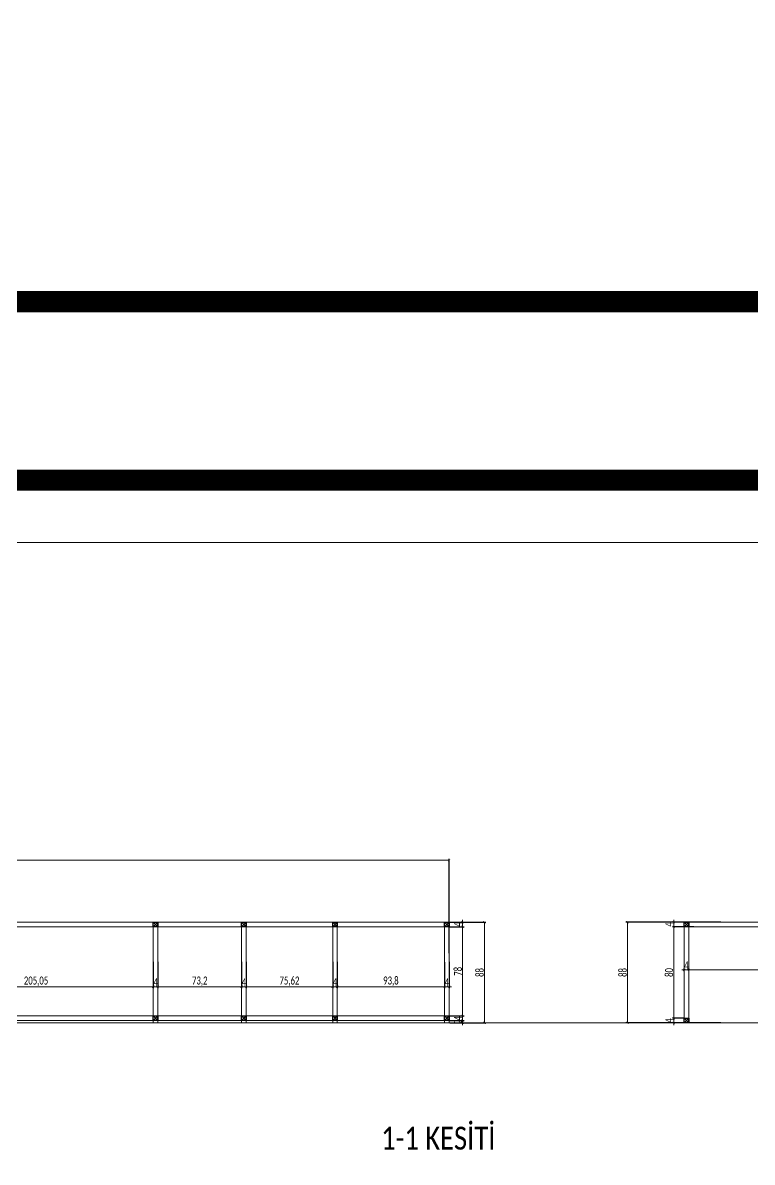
# Model space of a CAD drawing. Header units: millimetres. Extents: x 254888 to 263239, y -110593 to -105042.
# Drawn here: x 261407 to 262045, y -109627 to -108631 of the extents above; entities that cross this region are included whole.
import ezdxf

# ---------------------------------------------------------------- set-up
doc = ezdxf.new("R2010")
doc.units = ezdxf.units.MM
doc.header["$PDMODE"] = 2
doc.layers.get('0').update_dxf_attribs({"lineweight": 20})
for name, color, linetype, lineweight in [('demir-1', 103, 'Continuous', 20), ('KP', 167, 'Continuous', 30), ('makineekipman', 156, 'Continuous', 20), ('ölçü', 251, 'Continuous', 5)]:
    doc.layers.add(name, color=color, linetype=linetype, lineweight=lineweight)
doc.layers.add('yazı', color=11, linetype='Continuous')
doc.styles.add('text2', font='calibri.ttf', dxfattribs={"width": 0.8})
doc.styles.add('Ölçü50', font='calibri.ttf', dxfattribs={"width": 0.7})
doc.dimstyles.new('ölçü10', dxfattribs={"dimtxt": 7, "dimasz": 2, "dimexe": 1.25, "dimexo": 0.625, "dimgap": 0.5, "dimtad": 1, "dimzin": 9, "dimtxsty": 'Ölçü50', "dimblk": 'ARCHTICK', "dimcen": 2, "dimclrd": 256, "dimclre": 256, "dimclrt": 1, "dimazin": 2, "dimtfac": 1, "dimtix": 1, "dimtmove": 0, "dimatfit": 3, "dimldrblk": 'ARCHTICK', "dimfxl": 1, "dimlwd": -1, "dimarcsym": 0})

# ---------------------------------------------------------------- blocks, each defined once
blk = doc.blocks.new('fdg')
at = {"layer": 'KP'}
blk.add_lwpolyline([(249315.5, -96506), (249319.5, -96506), (249319.5, -96510), (249315.5, -96510), (249315.5, -96506), (249319.5, -96510), (249319.5, -96506), (249315.5, -96510)], dxfattribs=at)
blk = doc.blocks.new('_ArchTick')
at = {"color": 0, "linetype": 'ByBlock', "const_width": 0.15}
blk.add_lwpolyline([(-0.5, -0.5), (0.5, 0.5)], dxfattribs=at)
blk = doc.blocks.new('*D84')
at = {"layer": 'DEFPOINTS', "color": 0, "transparency": 16777216}
for p in [(261316.22, -109451.05), (261521.27, -109451.05), (261521.27, -109473.6)]:
    blk.add_point(p, dxfattribs=at)
at = {"layer": 'ölçü', "lineweight": -2, "transparency": 16777216}
for p, q in [((261316.22, -109451.68), (261316.22, -109474.85)), ((261521.27, -109451.68), (261521.27, -109474.85))]:
    blk.add_line(p, q, dxfattribs=at)
at = {"layer": 'ölçü', "transparency": 16777216}
blk.add_line((261316.22, -109473.6), (261521.27, -109473.6), dxfattribs=at)
at = {"layer": 'ölçü', "transparency": 16777216, "xscale": 2, "yscale": 2, "zscale": 2, "rotation": 180}
blk.add_blockref('_ArchTick', (261316.22, -109473.6), dxfattribs=at)
at = {"layer": 'ölçü', "transparency": 16777216, "xscale": 2, "yscale": 2, "zscale": 2}
blk.add_blockref('_ArchTick', (261521.27, -109473.6), dxfattribs=at)
at = {"layer": 'ölçü', "color": 1, "transparency": 16777216, "insert": (261418.75, -109468.78), "char_height": 7, "attachment_point": 5, "style": 'Ölçü50'}
blk.add_mtext('205,05', dxfattribs=at)
blk = doc.blocks.new('*D85')
at = {"layer": 'DEFPOINTS', "color": 0, "transparency": 16777216}
for p in [(261521.27, -109451.05), (261525.27, -109451.05), (261525.27, -109473.6)]:
    blk.add_point(p, dxfattribs=at)
at = {"layer": 'ölçü', "lineweight": -2, "transparency": 16777216}
for p, q in [((261521.27, -109451.68), (261521.27, -109474.85)), ((261525.27, -109451.68), (261525.27, -109474.85))]:
    blk.add_line(p, q, dxfattribs=at)
at = {"layer": 'ölçü', "transparency": 16777216}
for p, q in [((261521.27, -109473.6), (261519.27, -109473.6)), ((261521.27, -109473.6), (261525.27, -109473.6)), ((261525.27, -109473.6), (261527.27, -109473.6))]:
    blk.add_line(p, q, dxfattribs=at)
at = {"layer": 'ölçü', "transparency": 16777216, "xscale": 2, "yscale": 2, "zscale": 2}
blk.add_blockref('_ArchTick', (261521.27, -109473.6), dxfattribs=at)
at = {"layer": 'ölçü', "transparency": 16777216, "xscale": 2, "yscale": 2, "zscale": 2, "rotation": 180}
blk.add_blockref('_ArchTick', (261525.27, -109473.6), dxfattribs=at)
at = {"layer": 'ölçü', "color": 1, "transparency": 16777216, "insert": (261523.27, -109469.58), "char_height": 7, "attachment_point": 5, "style": 'Ölçü50'}
blk.add_mtext('4', dxfattribs=at)
blk = doc.blocks.new('*D86')
at = {"layer": 'DEFPOINTS', "color": 0, "transparency": 16777216}
for p in [(261525.27, -109451.05), (261598.48, -109451.05), (261598.48, -109473.6)]:
    blk.add_point(p, dxfattribs=at)
at = {"layer": 'ölçü', "lineweight": -2, "transparency": 16777216}
for p, q in [((261525.27, -109451.68), (261525.27, -109474.85)), ((261598.48, -109451.68), (261598.48, -109474.85))]:
    blk.add_line(p, q, dxfattribs=at)
at = {"layer": 'ölçü', "transparency": 16777216}
blk.add_line((261525.27, -109473.6), (261598.48, -109473.6), dxfattribs=at)
at = {"layer": 'ölçü', "transparency": 16777216, "xscale": 2, "yscale": 2, "zscale": 2, "rotation": 180}
blk.add_blockref('_ArchTick', (261525.27, -109473.6), dxfattribs=at)
at = {"layer": 'ölçü', "transparency": 16777216, "xscale": 2, "yscale": 2, "zscale": 2}
blk.add_blockref('_ArchTick', (261598.48, -109473.6), dxfattribs=at)
at = {"layer": 'ölçü', "color": 1, "transparency": 16777216, "insert": (261561.87, -109468.78), "char_height": 7, "attachment_point": 5, "style": 'Ölçü50'}
blk.add_mtext('73,2', dxfattribs=at)
blk = doc.blocks.new('*D87')
at = {"layer": 'DEFPOINTS', "color": 0, "transparency": 16777216}
for p in [(261598.48, -109451.05), (261602.48, -109451.05), (261602.48, -109473.6)]:
    blk.add_point(p, dxfattribs=at)
at = {"layer": 'ölçü', "lineweight": -2, "transparency": 16777216}
for p, q in [((261598.48, -109451.68), (261598.48, -109474.85)), ((261602.48, -109451.68), (261602.48, -109474.85))]:
    blk.add_line(p, q, dxfattribs=at)
at = {"layer": 'ölçü', "transparency": 16777216}
for p, q in [((261598.48, -109473.6), (261596.48, -109473.6)), ((261598.48, -109473.6), (261602.48, -109473.6)), ((261602.48, -109473.6), (261604.48, -109473.6))]:
    blk.add_line(p, q, dxfattribs=at)
at = {"layer": 'ölçü', "transparency": 16777216, "xscale": 2, "yscale": 2, "zscale": 2}
blk.add_blockref('_ArchTick', (261598.48, -109473.6), dxfattribs=at)
at = {"layer": 'ölçü', "transparency": 16777216, "xscale": 2, "yscale": 2, "zscale": 2, "rotation": 180}
blk.add_blockref('_ArchTick', (261602.48, -109473.6), dxfattribs=at)
at = {"layer": 'ölçü', "color": 1, "transparency": 16777216, "insert": (261600.48, -109469.58), "char_height": 7, "attachment_point": 5, "style": 'Ölçü50'}
blk.add_mtext('4', dxfattribs=at)
blk = doc.blocks.new('*D88')
at = {"layer": 'DEFPOINTS', "color": 0, "transparency": 16777216}
for p in [(261602.48, -109451.05), (261678.1, -109451.05), (261678.1, -109473.6)]:
    blk.add_point(p, dxfattribs=at)
at = {"layer": 'ölçü', "lineweight": -2, "transparency": 16777216}
for p, q in [((261602.48, -109451.68), (261602.48, -109474.85)), ((261678.1, -109451.68), (261678.1, -109474.85))]:
    blk.add_line(p, q, dxfattribs=at)
at = {"layer": 'ölçü', "transparency": 16777216}
blk.add_line((261602.48, -109473.6), (261678.1, -109473.6), dxfattribs=at)
at = {"layer": 'ölçü', "transparency": 16777216, "xscale": 2, "yscale": 2, "zscale": 2, "rotation": 180}
blk.add_blockref('_ArchTick', (261602.48, -109473.6), dxfattribs=at)
at = {"layer": 'ölçü', "transparency": 16777216, "xscale": 2, "yscale": 2, "zscale": 2}
blk.add_blockref('_ArchTick', (261678.1, -109473.6), dxfattribs=at)
at = {"layer": 'ölçü', "color": 1, "transparency": 16777216, "insert": (261640.29, -109468.78), "char_height": 7, "attachment_point": 5, "style": 'Ölçü50'}
blk.add_mtext('75,62', dxfattribs=at)
blk = doc.blocks.new('*D89')
at = {"layer": 'DEFPOINTS', "color": 0, "transparency": 16777216}
for p in [(261678.1, -109451.05), (261682.1, -109451.05), (261682.1, -109473.6)]:
    blk.add_point(p, dxfattribs=at)
at = {"layer": 'ölçü', "lineweight": -2, "transparency": 16777216}
for p, q in [((261678.1, -109451.68), (261678.1, -109474.85)), ((261682.1, -109451.68), (261682.1, -109474.85))]:
    blk.add_line(p, q, dxfattribs=at)
at = {"layer": 'ölçü', "transparency": 16777216}
for p, q in [((261678.1, -109473.6), (261676.1, -109473.6)), ((261678.1, -109473.6), (261682.1, -109473.6)), ((261682.1, -109473.6), (261684.1, -109473.6))]:
    blk.add_line(p, q, dxfattribs=at)
at = {"layer": 'ölçü', "transparency": 16777216, "xscale": 2, "yscale": 2, "zscale": 2}
blk.add_blockref('_ArchTick', (261678.1, -109473.6), dxfattribs=at)
at = {"layer": 'ölçü', "transparency": 16777216, "xscale": 2, "yscale": 2, "zscale": 2, "rotation": 180}
blk.add_blockref('_ArchTick', (261682.1, -109473.6), dxfattribs=at)
at = {"layer": 'ölçü', "color": 1, "transparency": 16777216, "insert": (261680.1, -109469.58), "char_height": 7, "attachment_point": 5, "style": 'Ölçü50'}
blk.add_mtext('4', dxfattribs=at)
blk = doc.blocks.new('*D90')
at = {"layer": 'DEFPOINTS', "color": 0, "transparency": 16777216}
for p in [(261682.1, -109451.05), (261775.89, -109451.42), (261775.89, -109473.6)]:
    blk.add_point(p, dxfattribs=at)
at = {"layer": 'ölçü', "lineweight": -2, "transparency": 16777216}
for p, q in [((261682.1, -109451.68), (261682.1, -109474.85)), ((261775.89, -109452.05), (261775.89, -109474.85))]:
    blk.add_line(p, q, dxfattribs=at)
at = {"layer": 'ölçü', "transparency": 16777216}
blk.add_line((261682.1, -109473.6), (261775.89, -109473.6), dxfattribs=at)
at = {"layer": 'ölçü', "transparency": 16777216, "xscale": 2, "yscale": 2, "zscale": 2, "rotation": 180}
blk.add_blockref('_ArchTick', (261682.1, -109473.6), dxfattribs=at)
at = {"layer": 'ölçü', "transparency": 16777216, "xscale": 2, "yscale": 2, "zscale": 2}
blk.add_blockref('_ArchTick', (261775.89, -109473.6), dxfattribs=at)
at = {"layer": 'ölçü', "color": 1, "transparency": 16777216, "insert": (261728.99, -109468.78), "char_height": 7, "attachment_point": 5, "style": 'Ölçü50'}
blk.add_mtext('93,8', dxfattribs=at)
blk = doc.blocks.new('*D91')
at = {"layer": 'DEFPOINTS', "color": 0, "transparency": 16777216}
for p in [(261775.89, -109451.42), (261779.89, -109451.05), (261779.89, -109473.6)]:
    blk.add_point(p, dxfattribs=at)
at = {"layer": 'ölçü', "lineweight": -2, "transparency": 16777216}
for p, q in [((261775.89, -109452.05), (261775.89, -109474.85)), ((261779.89, -109451.68), (261779.89, -109474.85))]:
    blk.add_line(p, q, dxfattribs=at)
at = {"layer": 'ölçü', "transparency": 16777216}
for p, q in [((261775.89, -109473.6), (261773.89, -109473.6)), ((261775.89, -109473.6), (261779.89, -109473.6)), ((261779.89, -109473.6), (261781.89, -109473.6))]:
    blk.add_line(p, q, dxfattribs=at)
at = {"layer": 'ölçü', "transparency": 16777216, "xscale": 2, "yscale": 2, "zscale": 2}
blk.add_blockref('_ArchTick', (261775.89, -109473.6), dxfattribs=at)
at = {"layer": 'ölçü', "transparency": 16777216, "xscale": 2, "yscale": 2, "zscale": 2, "rotation": 180}
blk.add_blockref('_ArchTick', (261779.89, -109473.6), dxfattribs=at)
at = {"layer": 'ölçü', "color": 1, "transparency": 16777216, "insert": (261777.89, -109469.58), "char_height": 7, "attachment_point": 5, "style": 'Ölçü50'}
blk.add_mtext('4', dxfattribs=at)
blk = doc.blocks.new('*D92')
at = {"layer": 'DEFPOINTS', "color": 0, "transparency": 16777216}
for p in [(261779.71, -109417.03), (261779.71, -109421.03), (261791.7, -109421.03)]:
    blk.add_point(p, dxfattribs=at)
at = {"layer": 'ölçü', "lineweight": -2, "transparency": 16777216}
for p, q in [((261780.33, -109417.03), (261792.95, -109417.03)), ((261780.33, -109421.03), (261792.95, -109421.03))]:
    blk.add_line(p, q, dxfattribs=at)
at = {"layer": 'ölçü', "transparency": 16777216}
for p, q in [((261791.7, -109417.03), (261791.7, -109415.03)), ((261791.7, -109417.03), (261791.7, -109421.03)), ((261791.7, -109421.03), (261791.7, -109423.03))]:
    blk.add_line(p, q, dxfattribs=at)
at = {"layer": 'ölçü', "transparency": 16777216, "xscale": 2, "yscale": 2, "zscale": 2}
for p, rotation in [((261791.7, -109417.03), 270), ((261791.7, -109421.03), 90)]:
    blk.add_blockref('_ArchTick', p, dxfattribs=dict(at, rotation=rotation))
at = {"layer": 'ölçü', "color": 1, "transparency": 16777216, "insert": (261787.69, -109419.03), "char_height": 7, "attachment_point": 5, "rotation": 90, "style": 'Ölçü50'}
blk.add_mtext('4', dxfattribs=at)
blk = doc.blocks.new('*D93')
at = {"layer": 'DEFPOINTS', "color": 0, "transparency": 16777216}
for p in [(261779.71, -109421.03), (261779.89, -109499.03), (261791.7, -109499.03)]:
    blk.add_point(p, dxfattribs=at)
at = {"layer": 'ölçü', "lineweight": -2, "transparency": 16777216}
for p, q in [((261780.33, -109421.03), (261792.95, -109421.03)), ((261780.52, -109499.03), (261792.95, -109499.03))]:
    blk.add_line(p, q, dxfattribs=at)
at = {"layer": 'ölçü', "transparency": 16777216}
blk.add_line((261791.7, -109421.03), (261791.7, -109499.03), dxfattribs=at)
at = {"layer": 'ölçü', "transparency": 16777216, "xscale": 2, "yscale": 2, "zscale": 2}
for p, rotation in [((261791.7, -109421.03), 90), ((261791.7, -109499.03), 270)]:
    blk.add_blockref('_ArchTick', p, dxfattribs=dict(at, rotation=rotation))
at = {"layer": 'ölçü', "color": 1, "transparency": 16777216, "insert": (261787.62, -109460.03), "char_height": 7, "attachment_point": 5, "rotation": 90, "style": 'Ölçü50'}
blk.add_mtext('78', dxfattribs=at)
blk = doc.blocks.new('*D94')
at = {"layer": 'DEFPOINTS', "color": 0, "transparency": 16777216}
for p in [(261779.89, -109499.03), (261779.89, -109503.03), (261791.7, -109503.03)]:
    blk.add_point(p, dxfattribs=at)
at = {"layer": 'ölçü', "transparency": 16777216}
for p, q in [((261791.7, -109499.03), (261791.7, -109497.03)), ((261791.7, -109499.03), (261791.7, -109503.03)), ((261791.7, -109503.03), (261791.7, -109505.03))]:
    blk.add_line(p, q, dxfattribs=at)
at = {"layer": 'ölçü', "lineweight": -2, "transparency": 16777216}
for p, q in [((261780.52, -109499.03), (261792.95, -109499.03)), ((261780.52, -109503.03), (261792.95, -109503.03))]:
    blk.add_line(p, q, dxfattribs=at)
at = {"layer": 'ölçü', "transparency": 16777216, "xscale": 2, "yscale": 2, "zscale": 2}
for p, rotation in [((261791.7, -109499.03), 270), ((261791.7, -109503.03), 90)]:
    blk.add_blockref('_ArchTick', p, dxfattribs=dict(at, rotation=rotation))
at = {"layer": 'ölçü', "color": 1, "transparency": 16777216, "insert": (261787.69, -109501.03), "char_height": 7, "attachment_point": 5, "rotation": 90, "style": 'Ölçü50'}
blk.add_mtext('4', dxfattribs=at)
blk = doc.blocks.new('*D95')
at = {"layer": 'DEFPOINTS', "color": 0, "transparency": 16777216}
for p in [(261779.89, -109503.03), (261779.89, -109505.03), (261791.7, -109505.03)]:
    blk.add_point(p, dxfattribs=at)
at = {"layer": 'ölçü', "lineweight": -2, "transparency": 16777216}
for p, q in [((261780.52, -109503.03), (261792.95, -109503.03)), ((261780.52, -109505.03), (261792.95, -109505.03))]:
    blk.add_line(p, q, dxfattribs=at)
at = {"layer": 'ölçü', "transparency": 16777216}
for p, q in [((261791.7, -109503.03), (261791.7, -109501.03)), ((261791.7, -109503.03), (261791.7, -109505.03)), ((261791.7, -109505.03), (261791.7, -109507.03))]:
    blk.add_line(p, q, dxfattribs=at)
at = {"layer": 'ölçü', "transparency": 16777216, "xscale": 2, "yscale": 2, "zscale": 2}
for p, rotation in [((261791.7, -109503.03), 270), ((261791.7, -109505.03), 90)]:
    blk.add_blockref('_ArchTick', p, dxfattribs=dict(at, rotation=rotation))
at = {"layer": 'ölçü', "color": 1, "transparency": 16777216, "insert": (261787.67, -109504.03), "char_height": 7, "attachment_point": 5, "rotation": 90, "style": 'Ölçü50'}
blk.add_mtext('2', dxfattribs=at)
blk = doc.blocks.new('*D101')
at = {"layer": 'DEFPOINTS', "color": 0, "transparency": 16777216}
for p in [(261783.56, -109417.03), (261782.33, -109505.03), (261810.72, -109505.03)]:
    blk.add_point(p, dxfattribs=at)
at = {"layer": 'ölçü', "lineweight": -2, "transparency": 16777216}
for p, q in [((261784.18, -109417.03), (261811.97, -109417.03)), ((261782.95, -109505.03), (261811.97, -109505.03))]:
    blk.add_line(p, q, dxfattribs=at)
at = {"layer": 'ölçü', "transparency": 16777216}
blk.add_line((261810.72, -109417.03), (261810.72, -109505.03), dxfattribs=at)
at = {"layer": 'ölçü', "transparency": 16777216, "xscale": 2, "yscale": 2, "zscale": 2}
for p, rotation in [((261810.72, -109417.03), 90), ((261810.72, -109505.03), 270)]:
    blk.add_blockref('_ArchTick', p, dxfattribs=dict(at, rotation=rotation))
at = {"layer": 'ölçü', "color": 1, "transparency": 16777216, "insert": (261806.64, -109461.03), "char_height": 7, "attachment_point": 5, "rotation": 90, "style": 'Ölçü50'}
blk.add_mtext('88', dxfattribs=at)
blk = doc.blocks.new('*D115')
at = {"layer": 'DEFPOINTS', "color": 0, "transparency": 16777216}
for p in [(261779.89, -109362.87), (261779.89, -109444.75), (260714.02, -109462.01)]:
    blk.add_point(p, dxfattribs=at)
at = {"layer": 'ölçü', "lineweight": -2, "transparency": 16777216}
for p, q in [((260714.02, -109461.38), (260714.02, -109361.62)), ((261779.89, -109444.12), (261779.89, -109361.62))]:
    blk.add_line(p, q, dxfattribs=at)
at = {"layer": 'ölçü', "transparency": 16777216}
blk.add_line((260714.02, -109362.87), (261779.89, -109362.87), dxfattribs=at)
at = {"layer": 'ölçü', "transparency": 16777216, "xscale": 2, "yscale": 2, "zscale": 2, "rotation": 180}
blk.add_blockref('_ArchTick', (260714.02, -109362.87), dxfattribs=at)
at = {"layer": 'ölçü', "transparency": 16777216, "xscale": 2, "yscale": 2, "zscale": 2}
blk.add_blockref('_ArchTick', (261779.89, -109362.87), dxfattribs=at)
at = {"layer": 'ölçü', "color": 1, "transparency": 16777216, "insert": (261246.96, -109358.05), "char_height": 7, "attachment_point": 5, "style": 'Ölçü50'}
blk.add_mtext('1065,88', dxfattribs=at)
blk = doc.blocks.new('*D116')
at = {"layer": 'DEFPOINTS', "color": 0, "transparency": 16777216}
for p in [(261994.33, -109417.03), (261976.31, -109421.03), (261994.33, -109421.03)]:
    blk.add_point(p, dxfattribs=at)
at = {"layer": 'ölçü', "lineweight": -2, "transparency": 16777216}
for p, q in [((261993.7, -109417.03), (261975.06, -109417.03)), ((261993.7, -109421.03), (261975.06, -109421.03))]:
    blk.add_line(p, q, dxfattribs=at)
at = {"layer": 'ölçü', "transparency": 16777216}
for p, q in [((261976.31, -109417.03), (261976.31, -109415.03)), ((261976.31, -109417.03), (261976.31, -109421.03)), ((261976.31, -109421.03), (261976.31, -109423.03))]:
    blk.add_line(p, q, dxfattribs=at)
at = {"layer": 'ölçü', "transparency": 16777216, "xscale": 2, "yscale": 2, "zscale": 2}
for p, rotation in [((261976.31, -109417.03), 270), ((261976.31, -109421.03), 90)]:
    blk.add_blockref('_ArchTick', p, dxfattribs=dict(at, rotation=rotation))
at = {"layer": 'ölçü', "color": 1, "transparency": 16777216, "insert": (261972.29, -109419.03), "char_height": 7, "attachment_point": 5, "rotation": 90, "style": 'Ölçü50'}
blk.add_mtext('4', dxfattribs=at)
blk = doc.blocks.new('*D117')
at = {"layer": 'DEFPOINTS', "color": 0, "transparency": 16777216}
for p in [(261994.33, -109421.03), (261976.31, -109501.03), (261985.38, -109501.03)]:
    blk.add_point(p, dxfattribs=at)
at = {"layer": 'ölçü', "lineweight": -2, "transparency": 16777216}
for p, q in [((261993.7, -109421.03), (261975.06, -109421.03)), ((261984.75, -109501.03), (261975.06, -109501.03))]:
    blk.add_line(p, q, dxfattribs=at)
at = {"layer": 'ölçü', "transparency": 16777216}
blk.add_line((261976.31, -109421.03), (261976.31, -109501.03), dxfattribs=at)
at = {"layer": 'ölçü', "transparency": 16777216, "xscale": 2, "yscale": 2, "zscale": 2}
for p, rotation in [((261976.31, -109421.03), 90), ((261976.31, -109501.03), 270)]:
    blk.add_blockref('_ArchTick', p, dxfattribs=dict(at, rotation=rotation))
at = {"layer": 'ölçü', "color": 1, "transparency": 16777216, "insert": (261972.22, -109461.03), "char_height": 7, "attachment_point": 5, "rotation": 90, "style": 'Ölçü50'}
blk.add_mtext('80', dxfattribs=at)
blk = doc.blocks.new('*D118')
at = {"layer": 'DEFPOINTS', "color": 0, "transparency": 16777216}
for p in [(261976.31, -109505.03), (261985.38, -109501.03), (261985.38, -109505.03)]:
    blk.add_point(p, dxfattribs=at)
at = {"layer": 'ölçü', "lineweight": -2, "transparency": 16777216}
for p, q in [((261984.75, -109501.03), (261975.06, -109501.03)), ((261984.75, -109505.03), (261975.06, -109505.03))]:
    blk.add_line(p, q, dxfattribs=at)
at = {"layer": 'ölçü', "transparency": 16777216}
for p, q in [((261976.31, -109501.03), (261976.31, -109499.03)), ((261976.31, -109501.03), (261976.31, -109505.03)), ((261976.31, -109505.03), (261976.31, -109507.03))]:
    blk.add_line(p, q, dxfattribs=at)
at = {"layer": 'ölçü', "transparency": 16777216, "xscale": 2, "yscale": 2, "zscale": 2}
for p, rotation in [((261976.31, -109501.03), 270), ((261976.31, -109505.03), 90)]:
    blk.add_blockref('_ArchTick', p, dxfattribs=dict(at, rotation=rotation))
at = {"layer": 'ölçü', "color": 1, "transparency": 16777216, "insert": (261972.29, -109503.03), "char_height": 7, "attachment_point": 5, "rotation": 90, "style": 'Ölçü50'}
blk.add_mtext('4', dxfattribs=at)
blk = doc.blocks.new('*D119')
at = {"layer": 'DEFPOINTS', "color": 0, "transparency": 16777216}
for p in [(261985.38, -109458.86), (261989.38, -109458.86), (261989.38, -109458.86)]:
    blk.add_point(p, dxfattribs=at)
at = {"layer": 'ölçü', "transparency": 16777216}
for p, q in [((261985.38, -109458.86), (261983.38, -109458.86)), ((261985.38, -109458.86), (261989.38, -109458.86)), ((261989.38, -109458.86), (261991.38, -109458.86))]:
    blk.add_line(p, q, dxfattribs=at)
at = {"layer": 'ölçü', "lineweight": -2, "transparency": 16777216}
for p, q in [((261985.38, -109458.23), (261985.38, -109457.61)), ((261989.38, -109458.23), (261989.38, -109457.61))]:
    blk.add_line(p, q, dxfattribs=at)
at = {"layer": 'ölçü', "transparency": 16777216, "xscale": 2, "yscale": 2, "zscale": 2}
blk.add_blockref('_ArchTick', (261985.38, -109458.86), dxfattribs=at)
at = {"layer": 'ölçü', "transparency": 16777216, "xscale": 2, "yscale": 2, "zscale": 2, "rotation": 180}
blk.add_blockref('_ArchTick', (261989.38, -109458.86), dxfattribs=at)
at = {"layer": 'ölçü', "color": 1, "transparency": 16777216, "insert": (261987.38, -109454.84), "char_height": 7, "attachment_point": 5, "style": 'Ölçü50'}
blk.add_mtext('4', dxfattribs=at)
blk = doc.blocks.new('*D120')
at = {"layer": 'DEFPOINTS', "color": 0, "transparency": 16777216}
for p in [(261989.38, -109458.86), (262242.63, -109458.86), (262242.63, -109458.86)]:
    blk.add_point(p, dxfattribs=at)
at = {"layer": 'ölçü', "lineweight": -2, "transparency": 16777216}
for p, q in [((261989.38, -109458.23), (261989.38, -109457.61)), ((262242.63, -109458.23), (262242.63, -109457.61))]:
    blk.add_line(p, q, dxfattribs=at)
at = {"layer": 'ölçü', "transparency": 16777216}
blk.add_line((261989.38, -109458.86), (262242.63, -109458.86), dxfattribs=at)
at = {"layer": 'ölçü', "transparency": 16777216, "xscale": 2, "yscale": 2, "zscale": 2, "rotation": 180}
blk.add_blockref('_ArchTick', (261989.38, -109458.86), dxfattribs=at)
at = {"layer": 'ölçü', "transparency": 16777216, "xscale": 2, "yscale": 2, "zscale": 2}
blk.add_blockref('_ArchTick', (262242.63, -109458.86), dxfattribs=at)
at = {"layer": 'ölçü', "color": 1, "transparency": 16777216, "insert": (262116, -109454.04), "char_height": 7, "attachment_point": 5, "style": 'Ölçü50'}
blk.add_mtext('253,25', dxfattribs=at)
blk = doc.blocks.new('*D127')
at = {"layer": 'DEFPOINTS', "color": 0, "transparency": 16777216}
for p in [(262018.06, -109417.03), (261935.74, -109505.03), (262018.06, -109505.03)]:
    blk.add_point(p, dxfattribs=at)
at = {"layer": 'ölçü', "lineweight": -2, "transparency": 16777216}
for p, q in [((262017.43, -109417.03), (261934.49, -109417.03)), ((262017.43, -109505.03), (261934.49, -109505.03))]:
    blk.add_line(p, q, dxfattribs=at)
at = {"layer": 'ölçü', "transparency": 16777216}
blk.add_line((261935.74, -109417.03), (261935.74, -109505.03), dxfattribs=at)
at = {"layer": 'ölçü', "transparency": 16777216, "xscale": 2, "yscale": 2, "zscale": 2}
for p, rotation in [((261935.74, -109417.03), 90), ((261935.74, -109505.03), 270)]:
    blk.add_blockref('_ArchTick', p, dxfattribs=dict(at, rotation=rotation))
at = {"layer": 'ölçü', "color": 1, "transparency": 16777216, "insert": (261931.66, -109461.03), "char_height": 7, "attachment_point": 5, "rotation": 90, "style": 'Ölçü50'}
blk.add_mtext('88', dxfattribs=at)

msp = doc.modelspace()

# ---------------------------------------------------------------- linework, layer by layer
at = {"color": 252, "const_width": 18.492, "elevation": 0}
msp.add_lwpolyline([(257052.561, -108874.598), (257052.561, -105051.157), (263229.562, -105051.157), (263229.562, -108874.598)], close=True, dxfattribs=at)
at = {"color": 1, "const_width": 18.492}
msp.add_lwpolyline([(257100.03, -109030.619), (262946.71, -109030.619), (262946.71, -110583.763), (257100.03, -110583.763)], close=True, dxfattribs=at)
msp.add_lwpolyline([(260631.323, -109085.085), (262879.993, -109085.085), (262879.993, -110499.494), (260631.323, -110499.494)], close=True)
at = {"layer": 'demir-1'}
for p, q in [((260980.584, -109417.03), (261779.894, -109417.03)), ((261525.271, -109505.03), (261525.271, -109417.03)), ((261602.475, -109505.03), (261602.475, -109417.03)), ((261682.096, -109505.03), (261682.096, -109417.03)), ((261779.894, -109505.03), (261779.894, -109417.03)), ((260980.584, -109421.03), (261779.894, -109421.03))]:
    msp.add_line(p, q, dxfattribs=at)
for points in [[(261521.271, -109417.03), (261521.271, -109505.03), (261525.271, -109505.03)], [(261598.475, -109417.03), (261598.475, -109505.03), (261602.475, -109505.03)], [(261678.096, -109417.03), (261678.096, -109505.03), (261682.096, -109505.03)], [(261775.894, -109417.03), (261775.894, -109505.03), (261779.894, -109505.03)], [(261985.38, -109417.03), (261985.38, -109505.03), (261989.38, -109505.03), (261989.38, -109417.03)], [(261985.38, -109417.03), (262246.63, -109417.03)], [(262246.63, -109421.03), (261985.38, -109421.03)], [(261779.894, -109503.03), (260714.019, -109503.03)], [(261775.894, -109499.03), (260718.019, -109499.03)]]:
    msp.add_lwpolyline(points, dxfattribs=at)
at = {"layer": 'ölçü'}
msp.add_lwpolyline([(262849.808, -109505.03), (260604.496, -109505.03)], dxfattribs=at)

# ---------------------------------------------------------------- block references
at = {"layer": 'makineekipman'}
for p in [(12205.772, -12911.03), (12282.977, -12911.03), (12362.597, -12911.03), (12460.396, -12911.03), (12669.881, -12911.03), (12205.772, -12993.03), (12282.977, -12993.03), (12362.597, -12993.03), (12460.396, -12993.03), (12669.881, -12995.03)]:
    msp.add_blockref('fdg', p, dxfattribs=at)

# ---------------------------------------------------------------- texts
at = {"layer": 'yazı', "insert": (261720.485, -109595.888), "char_height": 20, "attachment_point": 1, "style": 'text2'}
msp.add_mtext_dynamic_manual_height_columns('1-1 KESİTİ', width=208.90446, gutter_width=12.5, heights=[0], dxfattribs=at)

# ---------------------------------------------------------------- dimensions: what is measured, and where the dimension line sits
at = {"layer": 'ölçü'}
for base, p1, p2, picture, middle in [((261779.894, -109362.8676), (260714.0188, -109462.0092), (261779.894, -109444.7495), '*D115', (261246.9564, -109358.0519)), ((261989.38, -109458.859), (261985.38, -109458.859), (261989.38, -109458.859), '*D119', (261987.38, -109454.843))]:
    dim = msp.add_linear_dim(base=base, p1=p1, p2=p2, dimstyle='ölçü10', dxfattribs=at)
    dim.commit()
    dim.dimension.update_dxf_attribs({"geometry": picture, "text_midpoint": middle})
for base, p1, p2, picture, middle in [((261791.705, -109421.03), (261779.71, -109417.03), (261779.71, -109421.03), '*D92', (261787.689, -109419.03)), ((261810.722, -109505.03), (261783.556, -109417.03), (261782.326, -109505.03), '*D101', (261806.636, -109461.03)), ((261935.742, -109505.03), (262018.06, -109417.03), (262018.06, -109505.03), '*D127', (261931.656, -109461.03)), ((261976.309, -109421.03), (261994.325, -109417.03), (261994.325, -109421.03), '*D116', (261972.293, -109419.03))]:
    dim = msp.add_linear_dim(base=base, p1=p1, p2=p2, angle=90, dimstyle='ölçü10', dxfattribs=at)
    dim.commit()
    dim.dimension.update_dxf_attribs({"geometry": picture, "text_midpoint": middle})
for base, p1, p2, picture, middle in [((261791.705, -109499.03), (261779.71, -109421.03), (261779.894, -109499.03), '*D93', (261787.619, -109460.03)), ((261976.309, -109501.03), (261994.325, -109421.03), (261985.38, -109501.03), '*D117', (261972.223, -109461.03)), ((261791.705, -109503.03), (261779.894, -109499.03), (261779.894, -109503.03), '*D94', (261787.689, -109501.03)), ((261791.705, -109505.03), (261779.894, -109503.03), (261779.894, -109505.03), '*D95', (261787.67, -109504.03)), ((261976.309, -109505.03), (261985.38, -109501.03), (261985.38, -109505.03), '*D118', (261972.293, -109503.03))]:
    dim = msp.add_linear_dim(base=base, p1=p1, p2=p2, angle=90, dimstyle='ölçü10', override={"dimtmove": 1}, dxfattribs=at)
    dim.commit()
    dim.dimension.update_dxf_attribs({"geometry": picture, "text_midpoint": middle})
for base, p1, p2, picture, middle in [((261521.271, -109473.6), (261316.222, -109451.055), (261521.271, -109451.055), '*D84', (261418.746, -109468.784)), ((261525.271, -109473.6), (261521.271, -109451.055), (261525.271, -109451.055), '*D85', (261523.271, -109469.584)), ((261598.475, -109473.6), (261525.271, -109451.055), (261598.475, -109451.055), '*D86', (261561.873, -109468.784)), ((261602.475, -109473.6), (261598.475, -109451.055), (261602.475, -109451.055), '*D87', (261600.475, -109469.584)), ((261678.096, -109473.6), (261602.475, -109451.055), (261678.096, -109451.055), '*D88', (261640.285, -109468.784)), ((261682.096, -109473.6), (261678.096, -109451.055), (261682.096, -109451.055), '*D89', (261680.096, -109469.584)), ((261775.894, -109473.6), (261682.096, -109451.055), (261775.894, -109451.421), '*D90', (261728.995, -109468.784)), ((261779.894, -109473.6), (261775.894, -109451.421), (261779.894, -109451.055), '*D91', (261777.894, -109469.584)), ((262242.63, -109458.859), (261989.38, -109458.859), (262242.63, -109458.859), '*D120', (262116.005, -109454.043))]:
    dim = msp.add_linear_dim(base=base, p1=p1, p2=p2, dimstyle='ölçü10', override={"dimtmove": 1}, dxfattribs=at)
    dim.commit()
    dim.dimension.update_dxf_attribs({"geometry": picture, "text_midpoint": middle})

doc.saveas('drawing.dxf')
